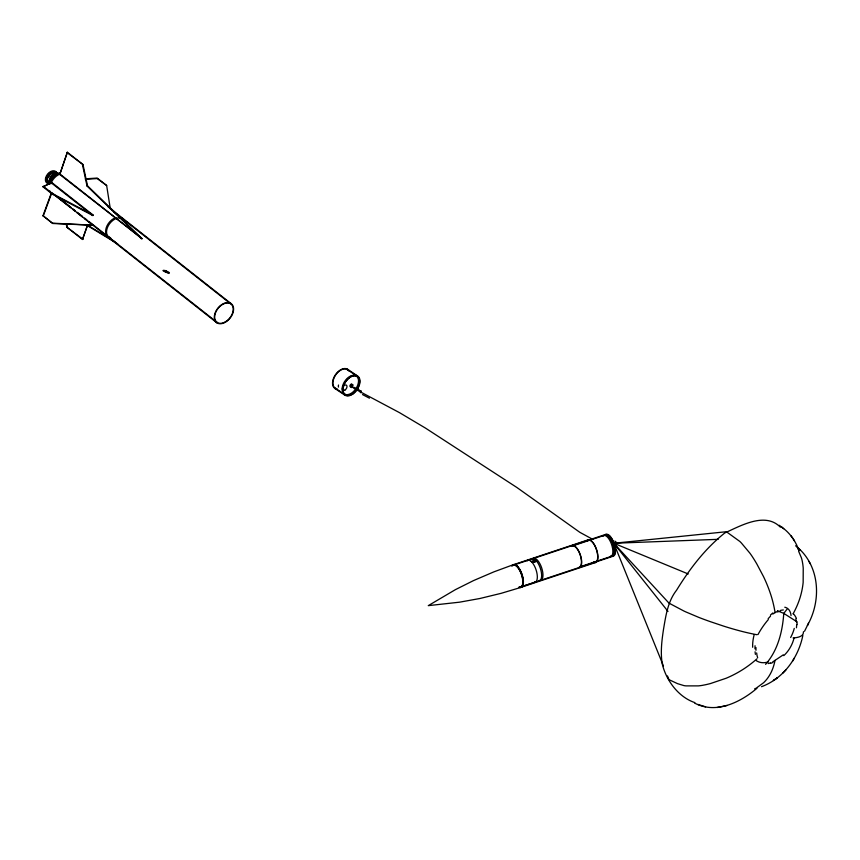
<?xml version="1.0" encoding="UTF-8"?>
<svg xmlns="http://www.w3.org/2000/svg" width="860" height="860" viewBox="0 0 860 860"><rect width="100%" height="100%" fill="white"/><g stroke="black" fill="none" stroke-linecap="round" stroke-linejoin="round"><path stroke-width="1.29" d="M754.962 648.849L755.058 645.742M796.683 624.758L796.467 627.789M803.519 631.659L803.154 633.788A89.601 18.931 21.2 0 1 799.488 636.787A87.828 18.555 21.2 0 1 793.081 637.948M351.772 385.602L351.772 386.957M352.396 386.57L352.385 385.301M802.842 635.497C798.263 657.911 783.428 678.572 761.53 686.699M59.77 174.483L67.359 152.252L82.99 164.561L87.526 185.825L142.061 238.661L59.77 174.483L67.359 152.252M66.317 224.632L66.865 227.19L82.495 239.488L87.526 225.169L114.799 241.671M82.495 239.488L87.526 225.169M351.471 385.538L351.493 385.473A2.161 1.247 -60 0 0 351.493 384.366L351.235 384.409A2.161 1.247 -60 0 0 351.149 384.957M43 215.72L52.449 223.159L93.063 225.212L52.697 223.493L43 215.72L51.105 193.64M43.247 216.053L51.804 192.737L93.063 225.212M808.486 623.199L807.433 625.424C821.956 599.85 819.827 564.611 795.575 545.777M361.006 392.687L360.447 392.59A3.44 1.989 -60 0 1 360.447 391.214L361.168 390.795A3.44 1.989 -60 0 1 361.232 391.676M807.862 624.532L804.562 631.218M43 186.814L51.815 182.535L93.073 215.011L92.826 215.548L52.449 194.252L43 186.814L51.815 182.535M52.449 194.252L52.697 193.715L43.247 186.276M792.522 661.211L794.35 658.104M786.986 609.267L783.772 613.384C782.536 631.509 777.87 650.439 765.583 664.361M768.152 618.684L770.517 616.158M782.632 673.316L785.933 669.94M783.32 654.815L772.817 661.845M772.828 614.008L777.784 611.148M756.95 688.29C740.331 702.426 715.842 714.413 694.633 703.082M756.843 687.688L763.551 682.765A90.139 52.041 60 0 0 771.474 671.649A87.828 50.708 60 0 0 775.021 660.426L775.118 660.394M66.865 152.467L82.99 164.561M82.495 164.765L87.032 186.04L87.526 185.825M66.865 227.19L82.99 239.284M770.517 662.92L768.152 663.565M512.99 564.826L493.973 571.825L473.527 580.586L455.477 589.605L428.269 605.644L459.595 602.172L479.858 598.506L501.079 593.346L521.063 587.369M613.814 544.573L614.76 544.058L614.534 543.369M513.205 564.773L587.756 539.962M513.345 565.181L606.096 534.286M573.674 545.573L606.236 534.737M531.276 561.558L535.533 560.72M533.092 561.3L534.952 560.838M531.888 562.171L535.597 560.935L536.145 561.408M533.705 561.924L535.683 561.612M533.705 562.171L535.382 561.709M580.693 566.536L613.255 555.689M613.395 556.151L520.655 586.971L535.253 582.166M521.633 587.122L596.173 562.311M163.153 270.395L163.217 270.384A3.526 2.548 -86.5 0 1 163.647 270.363L163.787 270.363A18.006 13.158 -78.4 0 1 166.249 270.835M727.141 705.458L717.014 707.522M780.568 610.363L783.32 609.933M165.012 271.373L165.142 271.351A4.472 3.236 -82.6 0 1 165.528 271.351L165.679 271.362M85.409 178.815L97.191 178.063L106.651 185.502L110.338 208.958M85.409 179.31L97.191 178.568L106.651 185.502M718.197 539.327L613.814 543.262L663.458 666.016M614.814 541.123L616.007 541.854M694.805 702.609C678.422 697.041 666.274 680.561 662.275 664.081C660.308 652.375 661.802 640.431 663.597 628.789C665.898 615.287 667.876 601.301 676.573 590.196C689.666 568.879 705.114 548.626 724.787 532.963C740.707 525.815 764.948 511.775 780.149 526.965M705.576 706.823L697.933 704.437M164.26 271.362L163.174 270.835M613.492 542.918L614.104 543.133M688.247 573.975L613.814 543.262L668.005 611.406M777.569 610.826L783.772 613.384L795.747 621.017A25.198 5.321 21.2 0 1 796.865 621.92M592.841 539.403L579.812 532.308L516.903 487.502L425.463 428.087L399.481 412.639L357.717 390.44A26.316 15.19 0 0 0 355.943 389.58C348.042 385.043 358.706 388.075 360.695 391.665M362.512 394.579L369.424 398.191M52.697 193.715L93.073 215.011M87.032 225.374L117.712 243.95M169.377 272.62L168.915 272.362A17.909 13.223 -73 0 0 168.367 272.136M167.334 271.534L166.722 271.19A17.748 13.05 -72.4 0 0 166.216 270.964M347.408 369.144L357.438 375.863M347.182 369.563L357.212 376.282M335.314 388.193L345.354 394.912M335.088 388.613L345.118 395.331M164.991 271.803L165.614 272.158A13.857 9.912 -75 0 0 166.12 272.362M783.696 528.707L780.783 526.503C789.491 532.222 795.672 540.983 799.037 550.765L797.596 547.476L798.306 549.078M779.182 525.256L782.095 527.481M107.564 206.346L230.813 303.376M113.552 211.667L230.491 303.709M60.264 174.279L142.061 238.661M51.568 183.072L92.826 215.548M57.287 196.575L70.971 207.357M73.079 209.012L75.185 210.668M77.293 212.334L82.56 216.473M84.667 218.139L86.774 219.794M88.881 221.45L217.408 322.618M56.953 196.908L70.649 207.69M72.756 209.356L74.863 211.012M76.97 212.667L82.237 216.817M84.344 218.472L217.085 322.962M799.875 549.873L797.263 547.325M87.032 186.04L141.567 238.865M534.737 560.387L535.35 561M792.694 538.07L790.942 535.737M794.522 541.015L793.221 538.844M808.841 561.258L810.26 563.751M798.736 551.518L801.348 557.699A48.633 38.356 -35.1 0 1 802.272 561.204L802.724 563.751A111.402 87.86 -35.1 0 1 803.229 568.148L803.154 582.446A89.601 70.67 -35.1 0 1 799.488 599.442A87.828 69.262 -35.1 0 1 793.081 613.868M667.478 675.938L668.983 679.658L677.562 683.657L683.893 685.592A25.198 19.877 -35.1 0 0 686.076 685.882L698.309 685.882A48.633 38.356 -35.1 0 0 702.491 685.334L705.458 684.754A111.402 87.86 -35.1 0 0 710.467 683.549L726.141 678.25A89.601 70.67 -35.1 0 0 743.459 669.134A87.828 69.262 -35.1 0 0 756.95 658.814M795.79 618.974L796.467 621.845M66.811 224.428L67.359 226.975M755.392 654.363L755.069 651.783M337.238 389.236A11.524 7.127 -56.2 0 1 335.389 374.81A11.524 7.127 -56.2 0 1 349.364 371.369M336.668 388.709A11.051 6.837 -56.2 0 1 335.335 375.444A11.051 6.837 -56.2 0 1 348.257 370.456M338.55 387.097A3.074 1.903 -56.2 0 1 338.55 385.011M355.546 390.612A10.815 6.686 -56.2 0 1 342.979 390.87A10.815 6.686 -56.2 0 1 353.18 375.874A10.815 6.686 -56.2 0 1 357.427 387.849M354.815 390.117A10.815 6.686 -56.2 0 1 342.248 390.386A10.815 6.686 -56.2 0 1 352.45 375.379A10.815 6.686 -56.2 0 1 356.696 387.365M352.632 386.957A1.537 0.946 -56.2 0 1 351.02 387.183A1.537 0.946 -56.2 0 1 351.675 385.162A1.537 0.946 -56.2 0 1 353.191 385.226M352.009 385.742A1.537 0.946 -56.2 0 1 350.127 386.656A1.537 0.946 -56.2 0 1 350.719 384.441A1.537 0.946 -56.2 0 1 352.235 384.882M48.569 176.999A5.837 3.849 -51.8 0 1 55.083 172.849M110.757 238.091A11.524 7.589 -51.8 0 1 109.607 223.718A11.524 7.589 -51.8 0 1 124.087 220.246M119.196 217.182A11.524 7.589 -51.8 0 1 123.184 219.536M109.844 237.381A11.524 7.589 -51.8 0 1 106.156 227.975A11.524 7.589 -51.8 0 1 115.767 217.623M50.46 191.758A11.986 7.89 -51.8 0 1 49.966 191.103M49.256 184.212A11.986 7.89 -51.8 0 1 60.307 172.602M49.912 183.169A11.524 7.589 -51.8 0 1 60.243 173M50.815 183.879A11.524 7.589 -51.8 0 1 60.297 173.967M56.91 173.172A7.288 4.805 -51.8 0 0 47.526 174.172A7.288 4.805 -51.8 0 0 48.558 183.631A6.944 4.569 -51.8 0 1 49.095 174.397A6.944 4.569 -51.8 0 1 57.502 174.01M49.977 183.567A6.343 4.171 -51.8 0 1 51.654 177.429A6.343 4.171 -51.8 0 1 57.244 174.472M49.428 183.137A6.343 4.171 -51.8 0 1 51.31 176.751A6.343 4.171 -51.8 0 1 57.147 174.118M47.644 182.395A6.343 4.171 -51.8 0 1 48.031 174.548A6.343 4.171 -51.8 0 1 55.534 172.559M48.697 183.911A6.944 4.569 -51.8 0 1 49.332 174.58A6.944 4.569 -51.8 0 1 57.738 174.193M48.751 183.266A6.343 4.171 -51.8 0 1 49.138 175.418A6.343 4.171 -51.8 0 1 56.642 173.43M48.515 183.072A6.343 4.171 -51.8 0 1 48.697 175.494A6.343 4.171 -51.8 0 1 56.093 172.946M49.482 183.062A6.213 4.096 -51.8 0 1 51.396 176.15A6.213 4.096 -51.8 0 1 57.684 174.139M49.396 182.374A6.213 4.096 -51.8 0 1 51.761 176.085A6.213 4.096 -51.8 0 1 57.48 174.085M165.679 271.373A20.006 14.545 -85.8 0 1 168.323 272.287M169.087 273.448A16.276 11.728 -62.7 0 1 167.13 272.813M167.313 272.351A22.811 16.028 -57.7 0 1 166.206 272.136M167.227 272.287A15.459 11.008 -69.5 0 1 164.325 271.244M512.409 565.579A11.986 4.891 71.6 0 1 522.235 574.964A11.986 4.891 71.6 0 1 519.064 587.004A11.513 4.698 71.6 0 0 521.751 575.469A11.513 4.698 71.6 0 0 512.678 565.59M512.947 565.547A11.524 4.698 71.6 0 1 521.891 574.48A11.524 4.698 71.6 0 1 520.063 586.95M586.649 541.316A11.986 4.891 71.6 0 1 596.593 549.572A11.986 4.891 71.6 0 1 593.615 562.193M587.498 540.725A11.524 4.698 71.6 0 1 596.603 550.217A11.524 4.698 71.6 0 1 594.088 562.01M511.775 566.149A11.986 4.891 71.6 0 1 521.547 574.222A11.986 4.891 71.6 0 1 519.117 587.358M527.148 560.827A11.513 4.698 71.6 0 1 536.049 569.782A11.513 4.698 71.6 0 1 534.264 582.252M604.924 535.242A11.524 4.698 71.6 0 1 614.201 543.735A11.524 4.698 71.6 0 1 611.868 556.087M605.322 535.382A11.051 4.504 71.6 0 1 613.782 543.111A11.051 4.504 71.6 0 1 612.728 555.796M571.115 546.498A11.524 4.698 71.6 0 1 580.21 554.442A11.524 4.698 71.6 0 1 578.576 567.482M572.029 546.186A11.051 4.504 71.6 0 1 579.833 554.001A11.051 4.504 71.6 0 1 579.833 566.761M531.437 559.419A11.502 4.687 71.6 0 1 540.166 567.783A11.502 4.687 71.6 0 1 539.037 580.801M532.77 558.968A11.502 4.687 71.6 0 1 541.682 567.89A11.502 4.687 71.6 0 1 539.865 580.339M602.935 536.188A11.051 4.504 71.6 0 1 611.385 543.907A11.051 4.504 71.6 0 1 610.331 556.592M775.021 612.255A87.828 50.708 60 0 0 771.495 596.937A90.139 52.041 60 0 0 763.551 576.673L756.843 563.999A111.402 64.317 60 0 0 754.091 559.409L752.382 556.742A48.633 28.079 60 0 0 749.834 553.098L741.471 543.111A25.198 14.545 60 0 0 739.826 541.445L726.378 531.727L613.814 543.262L668.983 603.129L683.893 611.019A25.198 5.321 21.2 0 0 686.076 612.019L698.309 617.19A48.633 10.277 21.2 0 0 702.491 618.813L705.458 619.909A111.402 23.542 21.2 0 0 710.467 621.705L723.765 626.166A90.139 19.049 21.2 0 0 743.459 631.788A87.828 18.555 21.2 0 0 756.95 634.723M784.793 607.225A28.52 14.093 -55.8 0 1 791.049 615.567M793.296 613.664A29.562 20.661 -49.8 0 1 796.435 618.512M777.612 611.933A29.423 16.082 -46.3 0 1 780.342 611.073M757.972 634.572A28.52 9.288 -56 0 1 768.27 619.63M752.661 647.268A29.251 16.662 -68.1 0 1 754.188 634.648M770.431 615.104A29.423 13.255 -60.9 0 1 772.861 612.943M755.736 688.29A111.402 64.317 60 0 1 754.65 688.838M768.259 661.92A28.52 18.608 -64.8 0 1 756.026 660.48M757.682 657.739A29.562 12.717 -68.1 0 1 756.671 652.933M772.839 662.447A29.423 17.2 -74.2 0 1 770.495 663.404M794.253 628.391A29.251 16.877 -51.9 0 1 790.641 637.507M794.038 638.088A28.649 22.392 -66.2 0 1 783.804 655.632M796.79 621.716A27.703 20.877 -35.8 0 1 797.123 624.639M755.983 650.311A27.703 8.707 -76.5 0 1 755.983 647.569M777.375 677.723L773.43 680.496L777.375 677.723M532.179 561.279L532.781 561.87L532.179 561.279M352.654 394.202A11.524 7.127 -56.2 0 0 358.061 376.293A11.524 7.127 -56.2 0 0 343.129 386.29A11.524 7.127 -56.2 0 0 352.654 394.202M352.6 393.848A11.051 6.837 -56.2 0 0 357.781 376.68A11.051 6.837 -56.2 0 0 343.462 386.269A11.051 6.837 -56.2 0 0 352.6 393.848M345.118 389.935A3.074 1.903 -56.2 0 0 346.429 385.173A3.074 1.903 -56.2 0 0 342.473 387.967A3.074 1.903 -56.2 0 0 345.118 389.935M225.47 322.188A11.986 7.89 -51.8 0 0 231.447 303.817A11.986 7.89 -51.8 0 0 214.925 313.491A11.986 7.89 -51.8 0 0 225.47 322.188M225.417 321.833A11.524 7.589 -51.8 0 0 231.168 304.182A11.524 7.589 -51.8 0 0 215.269 313.481A11.524 7.589 -51.8 0 0 225.417 321.833M613.191 544.552A11.051 4.504 71.6 0 0 604.601 535.457A11.051 4.504 71.6 0 1 613.094 544.584A11.051 4.504 71.6 0 1 611.073 556.044A11.051 4.504 71.6 0 0 613.094 544.584"/></g></svg>
